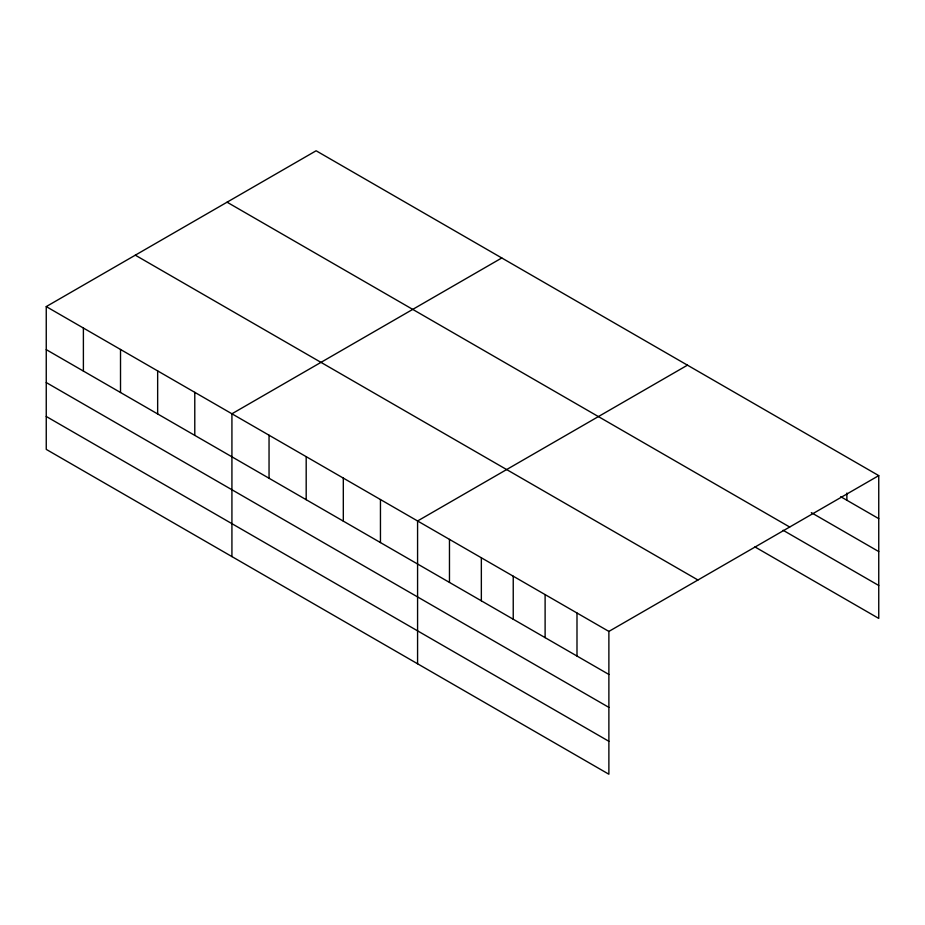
<?xml version="1.0" encoding="UTF-8"?>
<svg xmlns="http://www.w3.org/2000/svg" width="925" height="925" viewBox="0 0 925 925"><rect width="100%" height="100%" fill="white"/><g stroke="black" fill="none" stroke-linecap="round" stroke-linejoin="round"><path stroke-width="1.39" d="M608.881 707.382L608.881 631.417L46.25 306.591L46.25 449.388L608.881 774.225L608.881 707.382L46.25 382.545M754.904 546.906L878.75 618.409L878.75 475.612L316.119 150.775L46.25 306.591M501.789 257.971L231.921 413.787L231.921 556.584M687.46 365.167L417.58 520.972L417.58 663.78M608.881 631.417L878.75 475.612M840.732 496.702L878.75 518.648M811.306 512.635L878.75 551.566M227.064 202.193L789.696 527.03M783.105 530.268L878.75 585.49M135.304 255.173L697.936 579.998M46.25 349.627L608.881 674.452M46.25 416.47L608.881 741.295M846.872 493.071L846.872 500.24M576.992 613.009L576.992 656.045M545.114 594.602L545.114 637.637M513.236 576.194L513.236 619.241M481.347 557.787L481.347 600.834M449.469 539.379L449.469 582.426M380.453 499.535L380.453 542.57M343.314 478.098L343.314 521.133M306.187 456.661L306.187 499.697M269.048 435.224L269.048 478.26M194.782 392.339L194.782 435.386M157.655 370.902L157.655 413.938M120.516 349.465L120.516 392.501M83.389 328.028L83.389 371.064"/></g></svg>
